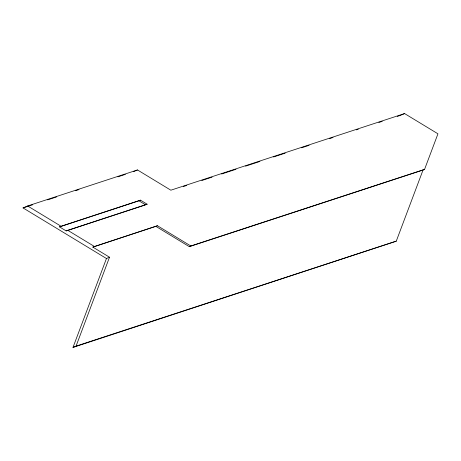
<?xml version="1.0" encoding="UTF-8"?>
<svg xmlns="http://www.w3.org/2000/svg" width="461" height="461" viewBox="0 0 461 461"><rect width="100%" height="100%" fill="white"/><g stroke="black" fill="none" stroke-linecap="round" stroke-linejoin="round"><path stroke-width="0.69" d="M424.564 169.377L423.037 170.028L396.27 241.155L72.999 347.427L106.456 258.517L109.516 257.215L92.834 247.096L157.472 225.757L190.831 245.995L424.564 169.377L437.95 133.811L404.585 113.573L170.852 190.197L137.487 169.953L27.637 205.969L23.05 207.923L106.456 258.517M72.999 347.427L76.053 346.119L109.516 257.215M133.557 171.63L137.487 169.953M59.469 226.858L140.467 200.155L147.14 204.2L145.613 204.857L138.94 200.806L59.469 226.858L66.142 230.903L144.933 205.076M66.142 230.903L147.14 204.2M138.94 200.806L140.467 200.155M400.004 115.532L404.585 113.573M92.834 247.096L157.472 225.757M155.939 226.409L189.304 246.647L190.831 245.995M23.05 207.923L32.604 204.793M47.616 199.872L56.484 196.962M75.587 190.698L79.004 189.58M117.895 176.834L125.398 174.373M183.351 186.549L186.768 185.431M201.809 180.499L212.06 177.139M221.626 174.004L235.98 169.296M245.546 166.162L259.9 161.459M273.569 156.976L285.186 153.167M301.586 147.791L309.106 145.33M329.609 138.605L333.026 137.487M356.261 129.869L358.312 129.195M378.815 122.476L382.232 121.358M397.267 116.426L399.318 115.757M189.304 246.647L423.037 170.028M76.053 346.119L396.27 241.155M27.637 205.969L60.996 226.207M67.669 230.252L94.361 246.445"/></g></svg>
